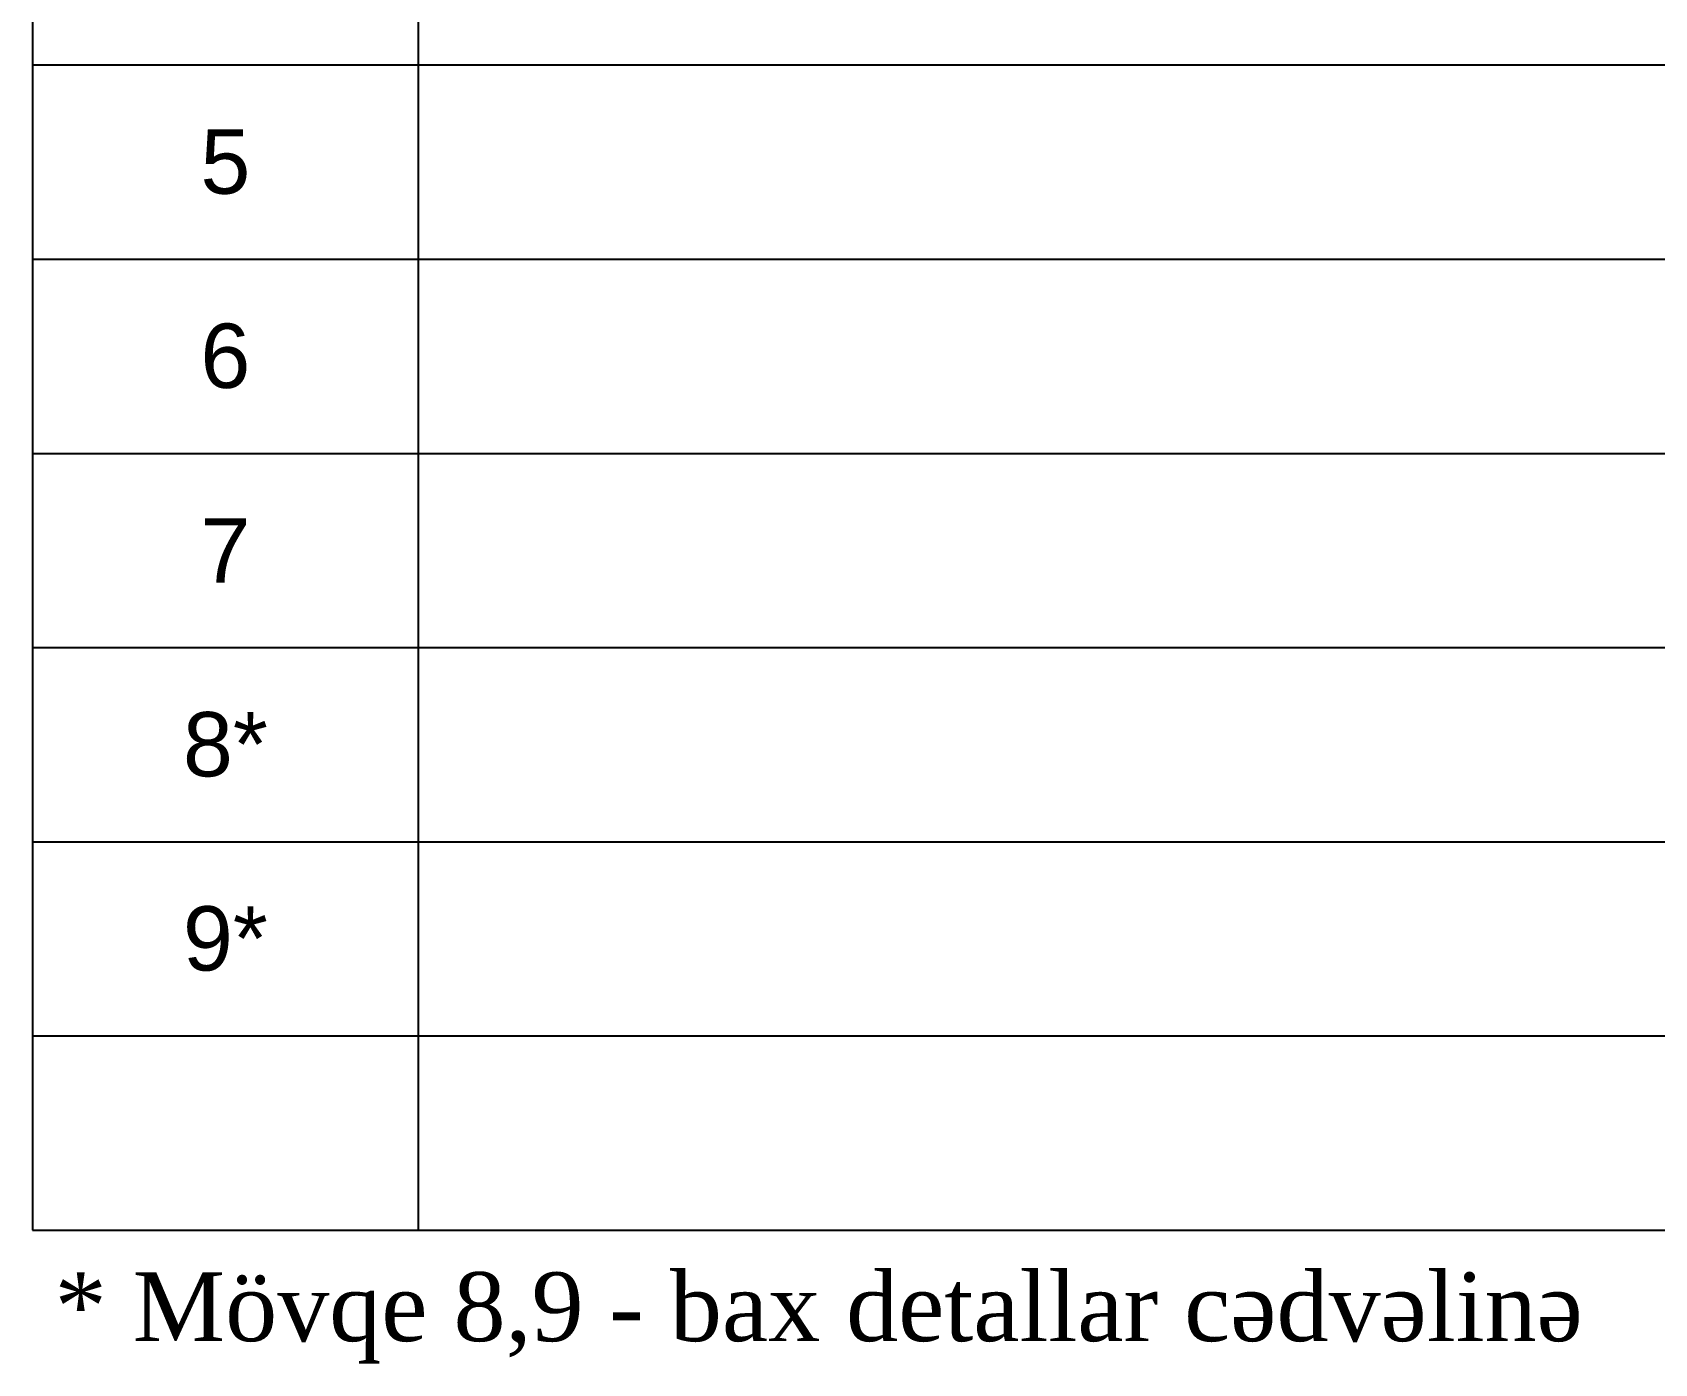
# Model space of a CAD drawing. Header units: millimetres. Extents: x -149347 to 251215, y -2929184 to -2541447.
# Drawn here: x -5302 to 1131, y -2687931 to -2682651 of the extents above; entities that cross this region are included whole.
import ezdxf

# ---------------------------------------------------------------- set-up
doc = ezdxf.new("R2010")
doc.units = ezdxf.units.MM
doc.styles.add('A3_Times_AzLat', font='A3TI(LA).TTF')
doc.styles.get("Standard").update_dxf_attribs({"font": 'times.ttf'})
doc.styles.add('style1', font='A3TI(LA).TTF', dxfattribs={"height": 400})
doc.styles.add('style5', font='times.ttf', dxfattribs={"height": 400})

# ---------------------------------------------------------------- blocks, each defined once
blk = doc.blocks.new('*T1453')
at = {"color": 0, "linetype": 'ByBlock', "lineweight": -2, "ltscale": 15, "transparency": 16777216}
for p, q in [((0, 0), (18874, 0)), ((0, 0), (0, -10062)), ((1530.3, 0), (1530.3, -10062)), ((7651.6, 0), (7651.6, -10062)), ((14283, 0), (14283, -2359.4)), ((15303.2, 0), (15303.2, -10062)), ((16833.5, 0), (16833.5, -10062)), ((18874, 0), (18874, -10062)), ((0, -1543.2), (18874, -1543.2)), ((0, -2359.4), (18874, -2359.4)), ((0, -3129.6), (12038.5, -3129.6)), ((14283, -3129.6), (18874, -3129.6)), ((0, -3899.9), (12038.5, -3899.9)), ((14283, -3899.9), (18874, -3899.9)), ((0, -4670.2), (12038.5, -4670.2)), ((14283, -4670.2), (18874, -4670.2)), ((0, -5440.4), (12038.5, -5440.4)), ((14283, -5440.4), (18874, -5440.4)), ((0, -6210.7), (12038.5, -6210.7)), ((14283, -6210.7), (18874, -6210.7)), ((0, -6981), (12038.5, -6981)), ((14283, -6981), (18874, -6981)), ((0, -7751.2), (12038.5, -7751.2)), ((14283, -7751.2), (18874, -7751.2)), ((0, -8521.5), (12038.5, -8521.5)), ((14283, -8521.5), (18874, -8521.5)), ((0, -9291.8), (12038.5, -9291.8)), ((14283, -9291.8), (18874, -9291.8)), ((0, -10062), (12038.5, -10062)), ((14283, -10062), (18874, -10062))]:
    blk.add_line(p, q, dxfattribs=at)
at = {"color": 0, "lineweight": -2, "ltscale": 15, "transparency": 16777216}
for p, q in [((12038.5, -2359.4), (12038.5, -10062)), ((14283, -2359.4), (14283, -10062)), ((12038.5, -3129.6), (14283, -3129.6)), ((12038.5, -3899.9), (14283, -3899.9)), ((12038.5, -4670.2), (14283, -4670.2)), ((12038.5, -5440.4), (14283, -5440.4)), ((12038.5, -6210.7), (14283, -6210.7)), ((12038.5, -6981), (14283, -6981)), ((12038.5, -7751.2), (14283, -7751.2)), ((12038.5, -8521.5), (14283, -8521.5)), ((12038.5, -9291.8), (14283, -9291.8)), ((12038.5, -10062), (14283, -10062))]:
    blk.add_line(p, q, dxfattribs=at)
at = {"color": 0, "ltscale": 15, "transparency": 16777216}
for s, insert, char_height, width, attachment_point, style in [('{\\fPalatino Linotype|b0|i0|c238|p18;Kütlə, vah., kq}', (16068.4, -771.6), 255.054, 1224.257, 5, 'style5'), ('{\\fPalatino Linotype|b0|i0|c238|p18;İşarə}', (4591, -771.6), 255.054, 5815.223, 5, 'style5'), ('{\\fTimes New Roman|b0|i0|c238|p18;Mövqe}', (765.2, -771.6), 255.054, 1224.257, 5, 'style1'), ('{\\fPalatino Linotype|b0|i0|c238|p18;Adı}', (10967.3, -771.6), 255.054, 6325.33, 5, 'style5'), ('{\\fPalatino Linotype|b0|i0|c238|p18;Miq}', (14793.1, -771.6), 255.054, 714.15, 5, 'style5'), ('{\\fPalatino Linotype|b0|i0|c238|p18;Qeyd}', (17853.8, -771.6), 255.054, 1734.365, 5, 'style5'), ('{\\fArial|b0|i0|c238|p34;1', (765.2, -2744.5), 255.054, 1224.257, 5, 'style1'), ('{\\fArial|b0|i0|c238|p34;∅25A500C', (9845.1, -2744.5), 255.054, 4080.858, 5, 'style1'), ('{\\fPalatino Linotype|b0|i0|c238|p18;L=3449mm', (12140.6, -2744.5), 255.054, 2040.429, 4, 'style5'), ('{\\fPalatino Linotype|b0|i0|c238|p18;2}', (14589.1, -2744.5), 255.054, 408.086, 4, 'style5'), ('13.29', (15609.3, -2744.5), 255.05, 918.193, 4, 'style5'), ('26.58', (17139.6, -2744.5), 255.05, 1428.3, 4, 'style5'), ('{\\fArial|b0|i0|c238|p34;2', (765.2, -3514.8), 255.054, 1224.257, 5, 'style1'), ('{\\fArial|b0|i0|c238|p34;∅25A500C', (9845.1, -3514.8), 255.054, 4080.858, 5, 'style1'), ('{\\fPalatino Linotype|b0|i0|c238|p18;L=3450mm', (12140.6, -3514.8), 255.054, 2040.429, 4, 'style5'), ('{\\fPalatino Linotype|b0|i0|c238|p18;5}', (14589.1, -3514.8), 255.054, 408.086, 4, 'style5'), ('13.29', (15609.3, -3514.8), 255.05, 918.193, 4, 'style5'), ('66.47', (17139.6, -3514.8), 255.05, 1428.3, 4, 'style5'), ('{\\fArial|b0|i0|c238|p34;3', (765.2, -4285), 255.054, 1224.257, 5, 'style1'), ('{\\fArial|b0|i0|c238|p34;∅25A500C', (9845.1, -4285), 255.054, 4080.858, 5, 'style1'), ('{\\fPalatino Linotype|b0|i0|c238|p18;L=4000mm', (12140.6, -4285), 255.054, 2040.429, 4, 'style5'), ('{\\fPalatino Linotype|b0|i0|c238|p18;2}', (14589.1, -4285), 255.054, 408.086, 4, 'style5'), ('15.41', (15609.3, -4285), 255.05, 918.193, 4, 'style5'), ('30.83', (17139.6, -4285), 255.05, 1428.3, 4, 'style5'), ('{\\fArial|b0|i0|c238|p34;4', (765.2, -5055.3), 255.054, 1224.257, 5, 'style1'), ('{\\fArial|b0|i0|c238|p34;∅25A500C', (9845.1, -5055.3), 255.054, 4080.858, 5, 'style1'), ('{\\fPalatino Linotype|b0|i0|c238|p18;L=5250mm', (12140.6, -5055.3), 255.054, 2040.429, 4, 'style5'), ('{\\fPalatino Linotype|b0|i0|c238|p18;1}', (14589.1, -5055.3), 255.054, 408.086, 4, 'style5'), ('20.23', (15609.3, -5055.3), 255.05, 918.193, 4, 'style5'), ('20.23', (17139.6, -5055.3), 255.05, 1428.3, 4, 'style5'), ('{\\fArial|b0|i0|c238|p34;5', (765.2, -5825.6), 255.054, 1224.257, 5, 'style1'), ('{\\fArial|b0|i0|c238|p34;∅22A500C', (9845.1, -5825.6), 255.054, 4080.858, 5, 'style1'), ('{\\fPalatino Linotype|b0|i0|c238|p18;L=2600mm', (12140.6, -5825.6), 255.054, 2040.429, 4, 'style5'), ('{\\fPalatino Linotype|b0|i0|c238|p18;1}', (14589.1, -5825.6), 255.054, 408.086, 4, 'style5'), ('7.76', (15609.3, -5825.6), 255.05, 918.193, 4, 'style5'), ('7.76', (17139.6, -5825.6), 255.05, 1428.3, 4, 'style5'), ('{\\fArial|b0|i0|c238|p34;6', (765.2, -6595.8), 255.054, 1224.257, 5, 'style1'), ('{\\fArial|b0|i0|c238|p34;∅22A500C', (9845.1, -6595.8), 255.054, 4080.858, 5, 'style1'), ('{\\fPalatino Linotype|b0|i0|c238|p18;L=2350mm', (12140.6, -6595.8), 255.054, 2040.429, 4, 'style5'), ('{\\fPalatino Linotype|b0|i0|c238|p18;4}', (14589.1, -6595.8), 255.054, 408.086, 4, 'style5'), ('7.01', (15609.3, -6595.8), 255.05, 918.193, 4, 'style5'), ('28.05', (17139.6, -6595.8), 255.05, 1428.3, 4, 'style5'), ('{\\fArial|b0|i0|c238|p34;7', (765.2, -7366.1), 255.054, 1224.257, 5, 'style1'), ('{\\fArial|b0|i0|c238|p34;∅22A500C', (9845.1, -7366.1), 255.054, 4080.858, 5, 'style1'), ('{\\fPalatino Linotype|b0|i0|c238|p18;L=3450mm', (12140.6, -7366.1), 255.054, 2040.429, 4, 'style5'), ('{\\fPalatino Linotype|b0|i0|c238|p18;4}', (14589.1, -7366.1), 255.054, 408.086, 4, 'style5'), ('10.29', (15609.3, -7366.1), 255.05, 918.193, 4, 'style5'), ('41.18', (17139.6, -7366.1), 255.05, 1428.3, 4, 'style5'), ('{\\fArial|b0|i0|c238|p34;∅8A240', (9845.1, -8136.4), 239.032, 3974.895, 5, 'style1'), ('{\\fPalatino Linotype|b0|i0|c238|p18;L=1740mm', (12140.6, -8136.4), 255.054, 2040.429, 4, 'style5'), ('{\\fPalatino Linotype|b0|i0|c238|p18;42}', (14589.1, -8136.4), 255.054, 408.086, 4, 'style5'), ('0.69', (15609.3, -8136.4), 255.05, 918.193, 4, 'style5'), ('28.84', (17139.6, -8136.4), 255.05, 1428.3, 4, 'style5'), ('{\\fArial|b0|i0|c238|p34;∅8A240', (9845.1, -8906.6), 239.032, 3974.895, 5, 'style1'), ('{\\fPalatino Linotype|b0|i0|c238|p18;L=1540mm', (12140.6, -8906.6), 255.054, 2040.429, 4, 'style5'), ('{\\fPalatino Linotype|b0|i0|c238|p18;30}', (14589.1, -8906.6), 255.054, 408.086, 4, 'style5'), ('0.61', (15609.3, -8906.6), 255.05, 918.193, 4, 'style5'), ('18.23', (17139.6, -8906.6), 255.05, 1428.3, 4, 'style5')]:
    blk.add_mtext(s, dxfattribs=dict(at, insert=insert, char_height=char_height, width=width, attachment_point=attachment_point, style=style))
at = {"color": 0, "ltscale": 15, "transparency": 16777216, "char_height": 255.054}
for s, insert, width, attachment_point in [('{\\fArial|b0|i0|c238|p34;            \\L S - 2      }', (7804.6, -1951.3), 6325.33, 4), ('{\\fArial|b0|i0|c238|p34;8*}', (765.2, -8136.4), 1224.257, 5), ('{\\fArial|b0|i0|c238|p34;9*}', (765.2, -8906.6), 1224.257, 5), ('   Beton  {\\fArial|b0|i0|c238|p34;"}B {\\fArial|b0|i0|c238|p34;25"} ', (9845.1, -9676.9), 4080.858, 5), ('{\\fArial|b0|i0|c238|p34;1.57 }m³ ', (17139.6, -9676.9), 1428.3, 4)]:
    blk.add_mtext(s, dxfattribs=dict(at, insert=insert, width=width, attachment_point=attachment_point))

msp = doc.modelspace()

# ---------------------------------------------------------------- block references
msp.add_blockref('*T1453', (-5302.31536, -2677339.59258))

# ---------------------------------------------------------------- texts
at = {"color": 0, "lineweight": 0, "insert": (-5214.39811, -2687568.41379), "char_height": 273.2742377, "width": 6173.3412299, "attachment_point": 1, "style": 'A3_Times_AzLat'}
msp.add_mtext('\\pxt22.667;{\\fTimes New Roman|b0|i0|c238|p18;* Mövqe 8,9} {\\fTimes New Roman|b0|i0|c238|p18;- bax detallar cədvəlinə} ', dxfattribs=at)

doc.saveas('drawing.dxf')
